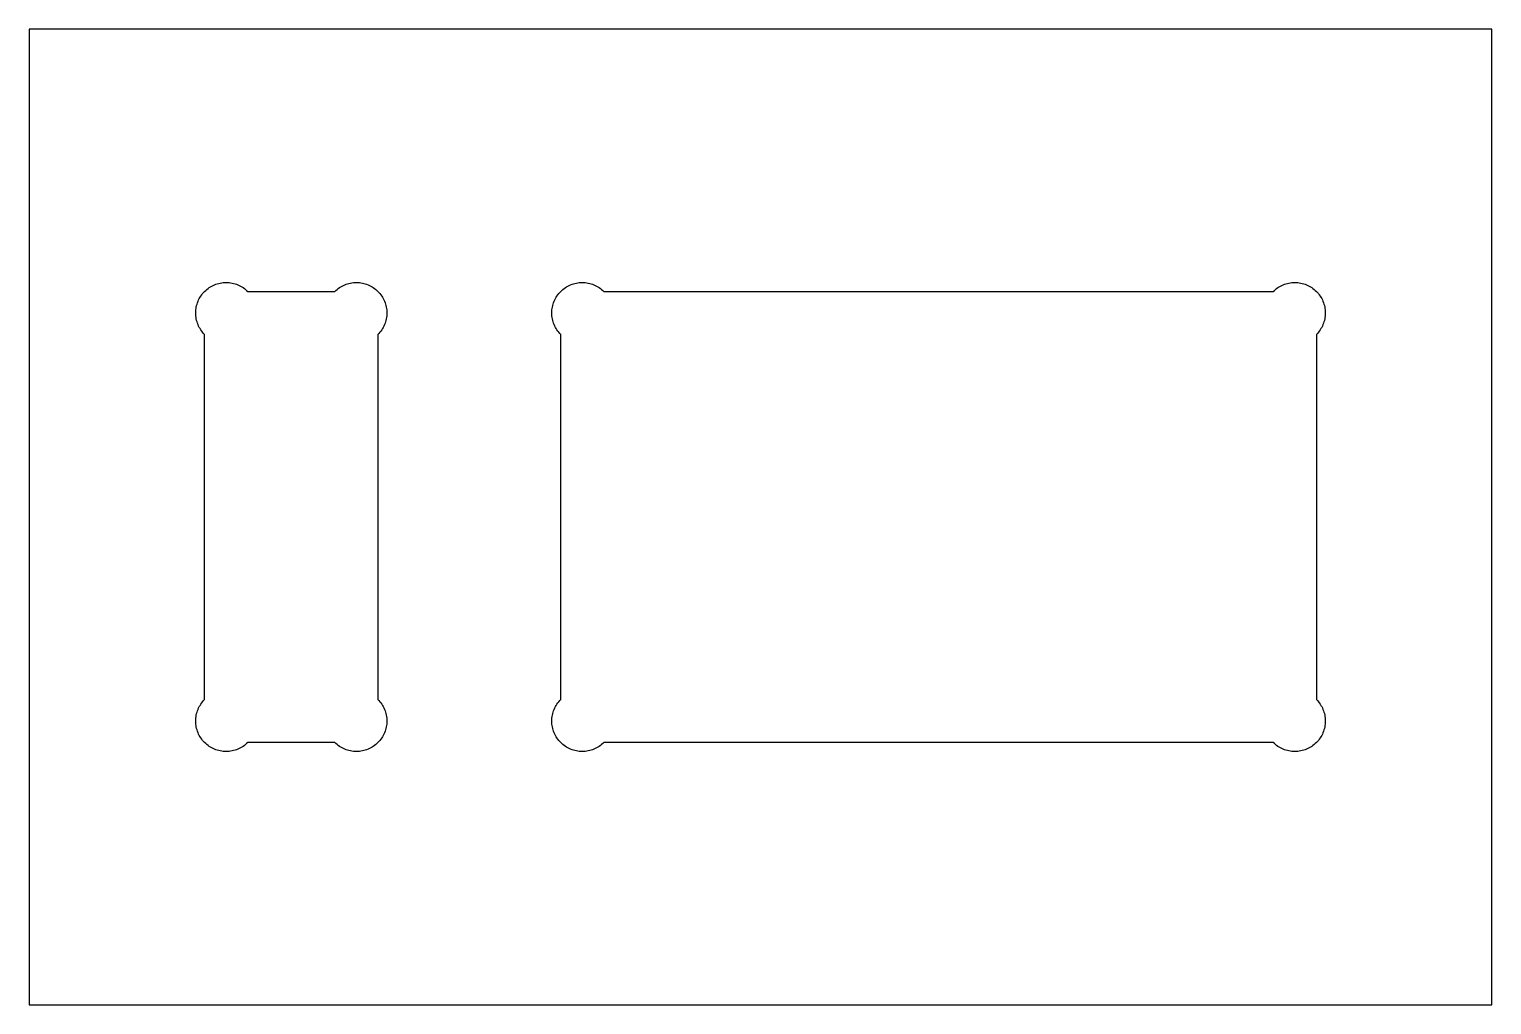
# Model space of a CAD drawing. Header units: inches. Extents: x 0 to 6, y 0 to 4.
import ezdxf

# ---------------------------------------------------------------- set-up
doc = ezdxf.new("R2010")
doc.units = ezdxf.units.IN
doc.header["$MEASUREMENT"] = 0
for name, color, linetype in [('POCKET_HOUSING', 30, 'Continuous'), ('POCKET_LAP', 2, 'Continuous'), ('REFERENCE_STOCK', 8, 'Continuous')]:
    doc.layers.add(name, color=color, linetype=linetype)

msp = doc.modelspace()

# ---------------------------------------------------------------- linework, layer by layer
at = {"layer": 'POCKET_HOUSING'}
msp.add_lwpolyline([(1.4347, 1.2473), (1.4387, 1.2427), (1.4425, 1.2379), (1.446, 1.2328), (1.4493, 1.2277), (1.4524, 1.2223), (1.4551, 1.2168), (1.4576, 1.2112), (1.4598, 1.2055), (1.4617, 1.1997), (1.4634, 1.1938), (1.4647, 1.1878), (1.4658, 1.1817), (1.4665, 1.1756), (1.467, 1.1695), (1.4671, 1.1634), (1.467, 1.1573), (1.4665, 1.1511), (1.4658, 1.145), (1.4647, 1.139), (1.4634, 1.133), (1.4617, 1.1271), (1.4598, 1.1213), (1.4576, 1.1156), (1.4551, 1.1099), (1.4524, 1.1045), (1.4493, 1.0991), (1.446, 1.0939), (1.4425, 1.0889), (1.4387, 1.0841), (1.4347, 1.0794), (1.4305, 1.075), (1.4261, 1.0708), (1.4214, 1.0668), (1.4166, 1.063), (1.4116, 1.0595), (1.4064, 1.0562), (1.401, 1.0531), (1.3956, 1.0504), (1.3899, 1.0479), (1.3842, 1.0457), (1.3784, 1.0438), (1.3725, 1.0421), (1.3665, 1.0408), (1.3605, 1.0397), (1.3544, 1.039), (1.3482, 1.0385), (1.3421, 1.0384), (1.336, 1.0385), (1.3299, 1.039), (1.3238, 1.0397), (1.3177, 1.0408), (1.3117, 1.0421), (1.3058, 1.0438), (1.3, 1.0457), (1.2943, 1.0479), (1.2887, 1.0504), (1.2832, 1.0531), (1.2778, 1.0562), (1.2727, 1.0595), (1.2676, 1.063), (1.2628, 1.0668), (1.2582, 1.0708), (1.2537, 1.075), (0.8963, 1.075), (0.8918, 1.0708), (0.8872, 1.0668), (0.8824, 1.063), (0.8773, 1.0595), (0.8722, 1.0562), (0.8668, 1.0531), (0.8613, 1.0504), (0.8557, 1.0479), (0.85, 1.0457), (0.8442, 1.0438), (0.8383, 1.0421), (0.8323, 1.0408), (0.8262, 1.0397), (0.8201, 1.039), (0.814, 1.0385), (0.8079, 1.0384), (0.8018, 1.0385), (0.7956, 1.039), (0.7895, 1.0397), (0.7835, 1.0408), (0.7775, 1.0421), (0.7716, 1.0438), (0.7658, 1.0457), (0.7601, 1.0479), (0.7544, 1.0504), (0.749, 1.0531), (0.7436, 1.0562), (0.7384, 1.0595), (0.7334, 1.063), (0.7286, 1.0668), (0.7239, 1.0708), (0.7195, 1.075), (0.7153, 1.0794), (0.7113, 1.0841), (0.7075, 1.0889), (0.704, 1.0939), (0.7007, 1.0991), (0.6976, 1.1045), (0.6949, 1.1099), (0.6924, 1.1156), (0.6902, 1.1213), (0.6883, 1.1271), (0.6866, 1.133), (0.6853, 1.139), (0.6842, 1.145), (0.6835, 1.1511), (0.683, 1.1573), (0.6829, 1.1634), (0.683, 1.1695), (0.6835, 1.1756), (0.6842, 1.1817), (0.6853, 1.1878), (0.6866, 1.1938), (0.6883, 1.1997), (0.6902, 1.2055), (0.6924, 1.2112), (0.6949, 1.2168), (0.6976, 1.2223), (0.7007, 1.2277), (0.704, 1.2328), (0.7075, 1.2379), (0.7113, 1.2427), (0.7153, 1.2473), (0.7195, 1.2518), (0.7195, 2.7482), (0.7153, 2.7527), (0.7113, 2.7573), (0.7075, 2.7621), (0.704, 2.7672), (0.7007, 2.7723), (0.6976, 2.7777), (0.6949, 2.7832), (0.6924, 2.7888), (0.6902, 2.7945), (0.6883, 2.8003), (0.6866, 2.8062), (0.6853, 2.8122), (0.6842, 2.8183), (0.6835, 2.8244), (0.683, 2.8305), (0.6829, 2.8366), (0.683, 2.8427), (0.6835, 2.8489), (0.6842, 2.855), (0.6853, 2.861), (0.6866, 2.867), (0.6883, 2.8729), (0.6902, 2.8787), (0.6924, 2.8844), (0.6949, 2.8901), (0.6976, 2.8955), (0.7007, 2.9009), (0.704, 2.9061), (0.7075, 2.9111), (0.7113, 2.9159), (0.7153, 2.9206), (0.7195, 2.925), (0.7239, 2.9292), (0.7286, 2.9332), (0.7334, 2.937), (0.7384, 2.9405), (0.7436, 2.9438), (0.749, 2.9469), (0.7544, 2.9496), (0.7601, 2.9521), (0.7658, 2.9543), (0.7716, 2.9562), (0.7775, 2.9579), (0.7835, 2.9592), (0.7895, 2.9603), (0.7956, 2.961), (0.8018, 2.9615), (0.8079, 2.9616), (0.814, 2.9615), (0.8201, 2.961), (0.8262, 2.9603), (0.8323, 2.9592), (0.8383, 2.9579), (0.8442, 2.9562), (0.85, 2.9543), (0.8557, 2.9521), (0.8613, 2.9496), (0.8668, 2.9469), (0.8722, 2.9438), (0.8773, 2.9405), (0.8824, 2.937), (0.8872, 2.9332), (0.8918, 2.9292), (0.8963, 2.925), (1.2537, 2.925), (1.2582, 2.9292), (1.2628, 2.9332), (1.2676, 2.937), (1.2727, 2.9405), (1.2778, 2.9438), (1.2832, 2.9469), (1.2887, 2.9496), (1.2943, 2.9521), (1.3, 2.9543), (1.3058, 2.9562), (1.3117, 2.9579), (1.3177, 2.9592), (1.3238, 2.9603), (1.3299, 2.961), (1.336, 2.9615), (1.3421, 2.9616), (1.3482, 2.9615), (1.3544, 2.961), (1.3605, 2.9603), (1.3665, 2.9592), (1.3725, 2.9579), (1.3784, 2.9562), (1.3842, 2.9543), (1.3899, 2.9521), (1.3956, 2.9496), (1.401, 2.9469), (1.4064, 2.9438), (1.4116, 2.9405), (1.4166, 2.937), (1.4214, 2.9332), (1.4261, 2.9292), (1.4305, 2.925), (1.4347, 2.9206), (1.4387, 2.9159), (1.4425, 2.9111), (1.446, 2.9061), (1.4493, 2.9009), (1.4524, 2.8955), (1.4551, 2.8901), (1.4576, 2.8844), (1.4598, 2.8787), (1.4617, 2.8729), (1.4634, 2.867), (1.4647, 2.861), (1.4658, 2.855), (1.4665, 2.8489), (1.467, 2.8427), (1.4671, 2.8366), (1.467, 2.8305), (1.4665, 2.8244), (1.4658, 2.8183), (1.4647, 2.8122), (1.4634, 2.8062), (1.4617, 2.8003), (1.4598, 2.7945), (1.4576, 2.7888), (1.4551, 2.7832), (1.4524, 2.7777), (1.4493, 2.7723), (1.446, 2.7672), (1.4425, 2.7621), (1.4387, 2.7573), (1.4347, 2.7527), (1.4305, 2.7482), (1.4305, 1.2518)], close=True, dxfattribs=at)
at = {"layer": 'POCKET_LAP'}
msp.add_lwpolyline([(5.2847, 1.2473), (5.2887, 1.2427), (5.2925, 1.2379), (5.296, 1.2328), (5.2993, 1.2277), (5.3024, 1.2223), (5.3051, 1.2168), (5.3076, 1.2112), (5.3098, 1.2055), (5.3117, 1.1997), (5.3134, 1.1938), (5.3147, 1.1878), (5.3158, 1.1817), (5.3165, 1.1756), (5.317, 1.1695), (5.3171, 1.1634), (5.317, 1.1573), (5.3165, 1.1511), (5.3158, 1.145), (5.3147, 1.139), (5.3134, 1.133), (5.3117, 1.1271), (5.3098, 1.1213), (5.3076, 1.1156), (5.3051, 1.1099), (5.3024, 1.1045), (5.2993, 1.0991), (5.296, 1.0939), (5.2925, 1.0889), (5.2887, 1.0841), (5.2847, 1.0794), (5.2805, 1.075), (5.2761, 1.0708), (5.2714, 1.0668), (5.2666, 1.063), (5.2616, 1.0595), (5.2564, 1.0562), (5.251, 1.0531), (5.2456, 1.0504), (5.2399, 1.0479), (5.2342, 1.0457), (5.2284, 1.0438), (5.2225, 1.0421), (5.2165, 1.0408), (5.2105, 1.0397), (5.2044, 1.039), (5.1982, 1.0385), (5.1921, 1.0384), (5.186, 1.0385), (5.1799, 1.039), (5.1738, 1.0397), (5.1677, 1.0408), (5.1617, 1.0421), (5.1558, 1.0438), (5.15, 1.0457), (5.1443, 1.0479), (5.1387, 1.0504), (5.1332, 1.0531), (5.1278, 1.0562), (5.1227, 1.0595), (5.1176, 1.063), (5.1128, 1.0668), (5.1082, 1.0708), (5.1037, 1.075), (2.3573, 1.075), (2.3528, 1.0708), (2.3482, 1.0668), (2.3434, 1.063), (2.3383, 1.0595), (2.3332, 1.0562), (2.3278, 1.0531), (2.3223, 1.0504), (2.3167, 1.0479), (2.311, 1.0457), (2.3052, 1.0438), (2.2993, 1.0421), (2.2933, 1.0408), (2.2872, 1.0397), (2.2811, 1.039), (2.275, 1.0385), (2.2689, 1.0384), (2.2628, 1.0385), (2.2566, 1.039), (2.2505, 1.0397), (2.2445, 1.0408), (2.2385, 1.0421), (2.2326, 1.0438), (2.2268, 1.0457), (2.2211, 1.0479), (2.2154, 1.0504), (2.21, 1.0531), (2.2046, 1.0562), (2.1994, 1.0595), (2.1944, 1.063), (2.1896, 1.0668), (2.1849, 1.0708), (2.1805, 1.075), (2.1763, 1.0794), (2.1723, 1.0841), (2.1685, 1.0889), (2.165, 1.0939), (2.1617, 1.0991), (2.1586, 1.1045), (2.1559, 1.1099), (2.1534, 1.1156), (2.1512, 1.1213), (2.1493, 1.1271), (2.1476, 1.133), (2.1463, 1.139), (2.1452, 1.145), (2.1445, 1.1511), (2.144, 1.1573), (2.1439, 1.1634), (2.144, 1.1695), (2.1445, 1.1756), (2.1452, 1.1817), (2.1463, 1.1878), (2.1476, 1.1938), (2.1493, 1.1997), (2.1512, 1.2055), (2.1534, 1.2112), (2.1559, 1.2168), (2.1586, 1.2223), (2.1617, 1.2277), (2.165, 1.2328), (2.1685, 1.2379), (2.1723, 1.2427), (2.1763, 1.2473), (2.1805, 1.2518), (2.1805, 2.7482), (2.1763, 2.7527), (2.1723, 2.7573), (2.1685, 2.7621), (2.165, 2.7672), (2.1617, 2.7723), (2.1586, 2.7777), (2.1559, 2.7832), (2.1534, 2.7888), (2.1512, 2.7945), (2.1493, 2.8003), (2.1476, 2.8062), (2.1463, 2.8122), (2.1452, 2.8183), (2.1445, 2.8244), (2.144, 2.8305), (2.1439, 2.8366), (2.144, 2.8427), (2.1445, 2.8489), (2.1452, 2.855), (2.1463, 2.861), (2.1476, 2.867), (2.1493, 2.8729), (2.1512, 2.8787), (2.1534, 2.8844), (2.1559, 2.8901), (2.1586, 2.8955), (2.1617, 2.9009), (2.165, 2.9061), (2.1685, 2.9111), (2.1723, 2.9159), (2.1763, 2.9206), (2.1805, 2.925), (2.1849, 2.9292), (2.1896, 2.9332), (2.1944, 2.937), (2.1994, 2.9405), (2.2046, 2.9438), (2.21, 2.9469), (2.2154, 2.9496), (2.2211, 2.9521), (2.2268, 2.9543), (2.2326, 2.9562), (2.2385, 2.9579), (2.2445, 2.9592), (2.2505, 2.9603), (2.2566, 2.961), (2.2628, 2.9615), (2.2689, 2.9616), (2.275, 2.9615), (2.2811, 2.961), (2.2872, 2.9603), (2.2933, 2.9592), (2.2993, 2.9579), (2.3052, 2.9562), (2.311, 2.9543), (2.3167, 2.9521), (2.3223, 2.9496), (2.3278, 2.9469), (2.3332, 2.9438), (2.3383, 2.9405), (2.3434, 2.937), (2.3482, 2.9332), (2.3528, 2.9292), (2.3573, 2.925), (5.1037, 2.925), (5.1082, 2.9292), (5.1128, 2.9332), (5.1176, 2.937), (5.1227, 2.9405), (5.1278, 2.9438), (5.1332, 2.9469), (5.1387, 2.9496), (5.1443, 2.9521), (5.15, 2.9543), (5.1558, 2.9562), (5.1617, 2.9579), (5.1677, 2.9592), (5.1738, 2.9603), (5.1799, 2.961), (5.186, 2.9615), (5.1921, 2.9616), (5.1982, 2.9615), (5.2044, 2.961), (5.2105, 2.9603), (5.2165, 2.9592), (5.2225, 2.9579), (5.2284, 2.9562), (5.2342, 2.9543), (5.2399, 2.9521), (5.2456, 2.9496), (5.251, 2.9469), (5.2564, 2.9438), (5.2616, 2.9405), (5.2666, 2.937), (5.2714, 2.9332), (5.2761, 2.9292), (5.2805, 2.925), (5.2847, 2.9206), (5.2887, 2.9159), (5.2925, 2.9111), (5.296, 2.9061), (5.2993, 2.9009), (5.3024, 2.8955), (5.3051, 2.8901), (5.3076, 2.8844), (5.3098, 2.8787), (5.3117, 2.8729), (5.3134, 2.867), (5.3147, 2.861), (5.3158, 2.855), (5.3165, 2.8489), (5.317, 2.8427), (5.3171, 2.8366), (5.317, 2.8305), (5.3165, 2.8244), (5.3158, 2.8183), (5.3147, 2.8122), (5.3134, 2.8062), (5.3117, 2.8003), (5.3098, 2.7945), (5.3076, 2.7888), (5.3051, 2.7832), (5.3024, 2.7777), (5.2993, 2.7723), (5.296, 2.7672), (5.2925, 2.7621), (5.2887, 2.7573), (5.2847, 2.7527), (5.2805, 2.7482), (5.2805, 1.2518)], close=True, dxfattribs=at)
at = {"layer": 'REFERENCE_STOCK'}
msp.add_lwpolyline([(0, 0), (6, 0), (6, 4), (0, 4)], close=True, dxfattribs=at)

doc.saveas('drawing.dxf')
